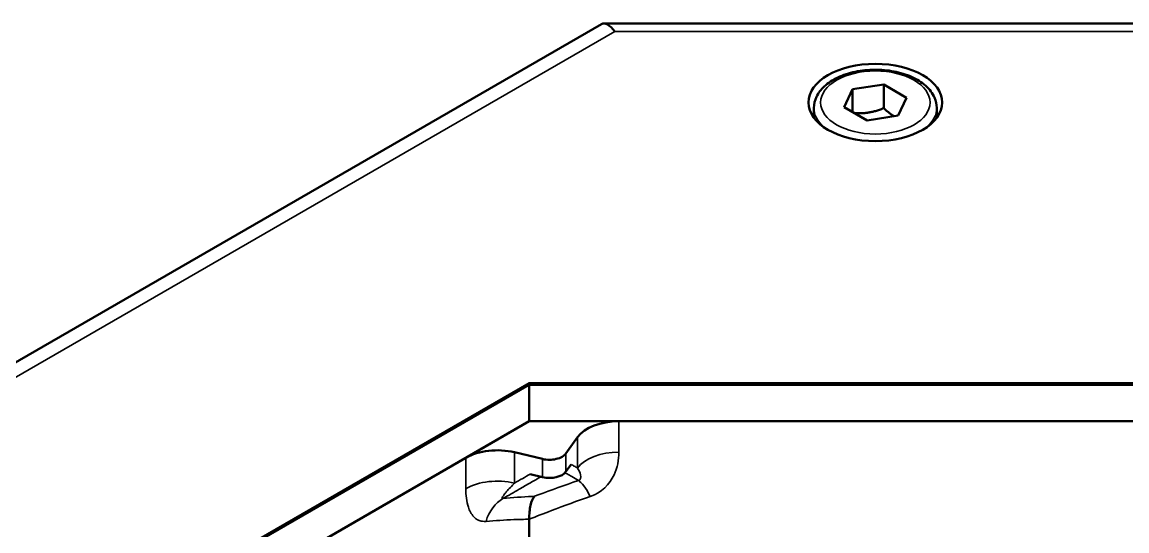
# Model space of a CAD drawing. Header units: inches. Extents: x -20.7 to 49, y -43 to 17.2.
# Drawn here: x 12.47 to 18.32, y 14.52 to 17.22 of the extents above; entities that cross this region are included whole.
import ezdxf

# ---------------------------------------------------------------- set-up
doc = ezdxf.new("R2010")
doc.units = ezdxf.units.IN
doc.header["$MEASUREMENT"] = 0
doc.layers.add('Visible (ANSI)', color=7, linetype='Continuous', lineweight=50)
doc.layers.add('Visible Narrow (ANSI)', color=7, linetype='Continuous', lineweight=35)

msp = doc.modelspace()

# ---------------------------------------------------------------- linework, layer by layer
at = {"layer": 'Visible (ANSI)'}
for p, q in [((15.5394, 17.2068), (9.1788, 13.5345)), ((18.4222, 17.2102), (15.5521, 17.2102)), ((16.8225, 16.7663), (16.8666, 16.8614)), ((16.8666, 16.8614), (17.0313, 16.8868)), ((16.8666, 16.8614), (16.8666, 16.7408)), ((17.0313, 16.8868), (17.1518, 16.8172)), ((17.0313, 16.7615), (17.0313, 16.8868)), ((17.1518, 16.8172), (17.1077, 16.7222)), ((16.6623, 16.7628), (16.6623, 16.71)), ((16.943, 16.6967), (16.8225, 16.7663)), ((17.1077, 16.7222), (16.943, 16.6967)), ((17.3119, 16.7628), (17.3119, 16.71)), ((12.5674, 13.8121), (15.1564, 15.3069)), ((15.1564, 15.2972), (12.5674, 13.8024)), ((15.1564, 15.3069), (18.8178, 15.3069)), ((15.1564, 15.3069), (15.1564, 15.1043)), ((15.1564, 15.1043), (15.1564, 15.2972)), ((18.8178, 15.2972), (15.1564, 15.2972)), ((15.1564, 15.1043), (12.5674, 13.6096)), ((14.8211, 14.9107), (15.1564, 15.1043)), ((15.1564, 15.1043), (15.6307, 15.1043)), ((18.8178, 15.1043), (15.1564, 15.1043)), ((15.3508, 14.9342), (15.4124, 15.0202)), ((15.0785, 14.9403), (15.2273, 14.9047)), ((15.3783, 14.8762), (15.3508, 14.8378)), ((15.2273, 14.8083), (15.1609, 14.8242)), ((15.1564, 14.5859), (15.1564, 14.45))]:
    msp.add_line(p, q, dxfattribs=at)
for centre, major_axis, ratio, start_param, end_param in [((15.6086, 16.9739), (0.0631, -0.2354), 0.317837, 2.441154, 3.226552), ((15.6307, 14.968), (-0.2362, 0), 0.57735, 4.712389, 5.890486), ((14.9881, 14.8143), (-0.2362, 0), 0.57735, 4.31969, 5.497787), ((15.2635, 14.9551), (-0.0945, 0), 0.57735, 1.178097, 2.748894), ((15.2635, 14.8587), (0.0945, 0), 0.57735, 4.31969, 5.890486)]:
    msp.add_ellipse(centre, major_axis=major_axis, ratio=ratio, start_param=start_param, end_param=end_param, dxfattribs=at)
msp.add_ellipse((16.9871, 16.7918), major_axis=(-0.3543, 0), ratio=0.57735, dxfattribs=at)
for points, knots in [([(16.6623, 16.7628), (16.6623, 16.7831), (16.6671, 16.8032), (16.6854, 16.8421), (16.6996, 16.8606), (16.737, 16.8953), (16.7611, 16.9111), (16.8165, 16.9373), (16.8479, 16.9476), (16.9139, 16.9614), (16.9486, 16.9651), (17.0178, 16.9656), (17.0524, 16.9625), (17.1186, 16.9497), (17.1501, 16.9401), (17.2072, 16.9146), (17.2327, 16.8987), (17.2741, 16.8618), (17.2903, 16.8407), (17.3079, 16.8), (17.3119, 16.7815), (17.3119, 16.7628)], [0.785398, 0.785398, 0.785398, 0.785398, 1.051193, 1.051193, 1.340817, 1.340817, 1.668912, 1.668912, 2.007623, 2.007623, 2.343756, 2.343756, 2.678315, 2.678315, 3.014231, 3.014231, 3.352883, 3.352883, 3.682483, 3.682483, 3.926991, 3.926991, 3.926991, 3.926991]), ([(15.1842, 14.7072), (15.1842, 14.7072), (15.1841, 14.7071), (15.1753, 14.6963), (15.1684, 14.6801), (15.159, 14.639), (15.1564, 14.6142), (15.1564, 14.5859)], [-0.1801922, -0.1801922, -0.1801922, -0.1801922, -0.1794519, -0.1794519, -0.0882029, -0.0882029, 0, 0, 0, 0])]:
    msp.add_open_spline(points, degree=3, knots=knots, dxfattribs=at)
for points, weights in [([(17.0313, 16.7615), (16.9526, 16.7301), (16.8762, 16.7352)], [1, 1.14666441016, 1.01523736138]), ([(17.0865, 16.7189), (17.0608, 16.7345), (17.0313, 16.7615)], [1.07672477615, 1.07039454817, 1])]:
    msp.add_rational_spline(points, weights, degree=2, dxfattribs=at)
at = {"layer": 'Visible Narrow (ANSI)'}
for p, q in [((9.3459, 13.551), (15.6086, 17.1668)), ((15.6086, 17.1668), (18.3657, 17.1668)), ((15.6307, 14.9411), (15.6307, 15.1043)), ((15.4124, 15.0202), (15.4124, 14.857)), ((14.8211, 14.9107), (14.8211, 14.7475)), ((15.0785, 14.7771), (15.0785, 14.9403)), ((15.2273, 14.9047), (15.2273, 14.8083)), ((15.3508, 14.8378), (15.3508, 14.9342))]:
    msp.add_line(p, q, dxfattribs=at)
msp.add_ellipse((16.9871, 16.7918), major_axis=(0.2894, 0), ratio=0.57735, dxfattribs=at)
for centre, major_axis, ratio, start_param, end_param in [((16.9871, 16.7628), (-0.3248, 0), 0.57735, 0, 0.569132), ((16.9871, 16.7628), (0.3248, 0), 0.57735, 5.714053, 6.283185), ((15.6307, 14.8048), (0.2362, 0), 0.57735, 1.570796, 2.748894), ((14.9881, 14.6511), (-0.2362, 0), 0.57735, 4.31969, 5.497787), ((15.4796, 14.5701), (-0.0778, 0.2231), 0.226724, 5.288977, 6.037934), ((15.095, 14.4781), (-0.0198, 0.2354), 0.757694, 0.336849, 1.085806)]:
    msp.add_ellipse(centre, major_axis=major_axis, ratio=ratio, start_param=start_param, end_param=end_param, dxfattribs=at)
for points, knots in [([(15.4796, 14.7065), (15.5388, 14.7271), (15.5821, 14.7715), (15.6233, 14.8588), (15.6307, 14.9001), (15.6307, 14.9411)], [0, 0, 0, 0, 0.1635058, 0.1635058, 0.2910947, 0.2910947, 0.2910947, 0.2910947]), ([(15.4124, 14.857), (15.4064, 14.8603), (15.4004, 14.8637), (15.389, 14.8701), (15.3837, 14.8732), (15.3783, 14.8762)], [0.3712326, 0.3712326, 0.3712326, 0.3712326, 0.4254677, 0.4254677, 0.4736423, 0.4736423, 0.4736423, 0.4736423]), ([(15.4124, 14.857), (15.4201, 14.8444), (15.4258, 14.8321), (15.4313, 14.8069), (15.4282, 14.7949), (15.4164, 14.7908)], [-0.2910947, -0.2910947, -0.2910947, -0.2910947, -0.1635058, -0.1635058, 0, 0, 0, 0]), ([(15.0173, 14.6953), (15.0461, 14.7118), (15.0749, 14.7284), (15.1037, 14.7449), (15.1236, 14.7563), (15.1435, 14.7677), (15.1816, 14.7896), (15.1998, 14.8001), (15.2179, 14.8105)], [-0.2765266, -0.2765266, -0.2765266, -0.2765266, -0.1685438, -0.1685438, -0.1685438, -0.0938803, -0.0938803, -0.025646, -0.025646, -0.025646, -0.025646]), ([(15.1609, 14.8242), (15.148, 14.8168), (15.135, 14.8094), (15.1076, 14.7937), (15.0931, 14.7854), (15.0785, 14.7771)], [0.0457057, 0.0457057, 0.0457057, 0.0457057, 0.0938803, 0.0938803, 0.1481154, 0.1481154, 0.1481154, 0.1481154]), ([(15.4164, 14.7908), (15.3451, 14.7663), (15.2743, 14.741), (15.1975, 14.7122), (15.1909, 14.7097), (15.1842, 14.7072)], [0, 0, 0, 0, 0.1910343, 0.1910343, 0.2090411, 0.2090411, 0.2090411, 0.2090411]), ([(15.3457, 14.8318), (15.3493, 14.8297), (15.353, 14.8275), (15.3648, 14.8207), (15.373, 14.816), (15.3811, 14.8112), (15.3929, 14.8044), (15.4046, 14.7976), (15.4164, 14.7908)], [-0.4590509, -0.4590509, -0.4590509, -0.4590509, -0.4254677, -0.4254677, -0.3508041, -0.3508041, -0.3508041, -0.2428213, -0.2428213, -0.2428213, -0.2428213]), ([(14.8211, 14.7475), (14.8211, 14.7304), (14.822, 14.7138), (14.8262, 14.6808), (14.8296, 14.6645), (14.8376, 14.6402), (14.8413, 14.6314), (14.8507, 14.614), (14.8566, 14.6056), (14.8694, 14.5923), (14.8761, 14.5871), (14.8893, 14.5801), (14.8954, 14.5777), (14.9069, 14.5751), (14.9122, 14.5744), (14.921, 14.5742), (14.9244, 14.5743), (14.9279, 14.5745)], [0, 0, 0, 0, 0.0532394, 0.0532394, 0.1112682, 0.1112682, 0.1477031, 0.1477031, 0.1897567, 0.1897567, 0.226863, 0.226863, 0.2554063, 0.2554063, 0.2773627, 0.2773627, 0.2910854, 0.2910854, 0.2910854, 0.2910854]), ([(15.0173, 14.6953), (15.0166, 14.6953), (15.016, 14.6953), (15.0147, 14.6956), (15.0142, 14.6961), (15.0136, 14.6976), (15.0137, 14.6988), (15.0148, 14.7023), (15.0161, 14.7049), (15.0201, 14.7113), (15.0229, 14.7153), (15.0293, 14.7235), (15.0327, 14.7276), (15.0424, 14.7389), (15.0492, 14.7464), (15.0635, 14.7617), (15.0708, 14.7693), (15.0785, 14.7771)], [-0.2910854, -0.2910854, -0.2910854, -0.2910854, -0.2773627, -0.2773627, -0.2554063, -0.2554063, -0.226863, -0.226863, -0.1897567, -0.1897567, -0.1477031, -0.1477031, -0.1112682, -0.1112682, -0.0532394, -0.0532394, 0, 0, 0, 0]), ([(15.1842, 14.7072), (15.18, 14.707), (15.1757, 14.7068), (15.1204, 14.704), (15.069, 14.7002), (15.0173, 14.6953)], [0.1766584, 0.1766584, 0.1766584, 0.1766584, 0.1928497, 0.1928497, 0.3856994, 0.3856994, 0.3856994, 0.3856994]), ([(15.1564, 14.5859), (15.1953, 14.6013), (15.2343, 14.6165), (15.3417, 14.6573), (15.4104, 14.6824), (15.4796, 14.7065)], [-0.3008534, -0.3008534, -0.3008534, -0.3008534, -0.1910343, -0.1910343, 0, 0, 0, 0]), ([(14.9279, 14.5745), (14.9773, 14.5787), (15.0263, 14.5817), (15.1022, 14.5847), (15.1294, 14.5855), (15.1564, 14.5859)], [-0.3856994, -0.3856994, -0.3856994, -0.3856994, -0.1928497, -0.1928497, -0.084846, -0.084846, -0.084846, -0.084846])]:
    msp.add_open_spline(points, degree=3, knots=knots, dxfattribs=at)

doc.saveas('drawing.dxf')
